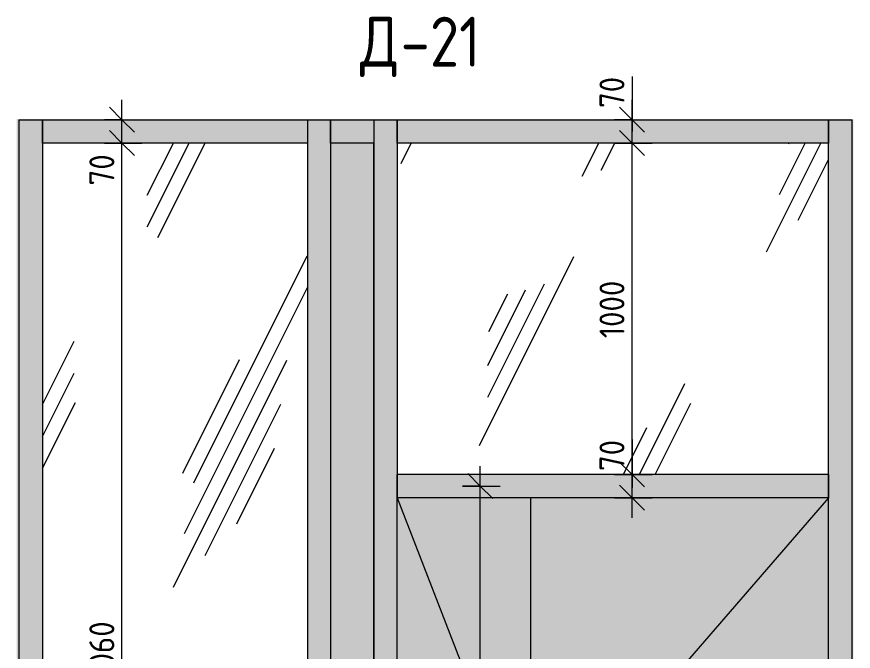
# Model space of a CAD drawing. Header units: millimetres. Extents: x 1724 to 30795, y -433 to 12638.
# Drawn here: x 13376 to 15888, y 1604 to 3509 of the extents above; entities that cross this region are included whole.
import ezdxf

# ---------------------------------------------------------------- set-up
doc = ezdxf.new("R2010")
doc.units = ezdxf.units.MM
for name, color, linetype, lineweight in [('A-ANNO-DIMS', 7, 'Continuous', 9), ('A-ANNO-DIMS-50', 7, 'Continuous', 9), ('A-DETL', 7, 'Continuous', 9), ('A-DOOR', 7, 'Continuous', 9), ('A-GLAZ-CURT', 7, 'Continuous', 9), ('A-GLAZ-CWMG', 7, 'Continuous', 9), ('A-WALL-PATT', 7, 'Continuous', 9), ('G-ANNO-TEXT', 7, 'Continuous', 9), ('I-WALL', 7, 'Continuous', 9)]:
    doc.layers.add(name, color=color, linetype=linetype, lineweight=lineweight)
doc.styles.add('GOST Common_1', font='GOST_Common.ttf', dxfattribs={"width": 0.9, "height": 150})
doc.styles.add('ISOCPEUR_1', font='isocpeur.ttf', dxfattribs={"width": 0.9, "height": 75})
doc.dimstyles.new('ISO-1_5', dxfattribs={"dimscale": 304.8, "dimtxt": 74.698588, "dimasz": 0.246063, "dimexe": 0.19685, "dimexo": 0, "dimgap": 0, "dimtad": 1, "dimdec": 0, "dimrnd": 10, "dimzin": 0, "dimdsep": 46, "dimtxsty": 'ISOCPEUR_1', "dimblk1": 'OBLIQUE', "dimblk2": 'OBLIQUE', "dimsah": 1, "dimcen": 0.09, "dimdle": 0.19685, "dimazin": 0, "dimtfac": 1, "dimtdec": 4, "dimtix": 1, "dimtmove": 0, "dimatfit": 3, "dimfxl": 1, "dimtvp": 1, "dimtolj": 1, "dimtzin": 0, "dimarcsym": 2})
doc.dimstyles.new('ISO-1_5_1', dxfattribs={"dimscale": 304.8, "dimtxt": 74.698588, "dimasz": 0.246063, "dimexe": 0.19685, "dimexo": 0, "dimgap": 0, "dimtad": 1, "dimdec": 0, "dimrnd": 10, "dimzin": 0, "dimdsep": 46, "dimtxsty": 'ISOCPEUR_1', "dimblk1": 'OBLIQUE', "dimblk2": 'OBLIQUE', "dimsah": 1, "dimcen": 0.09, "dimdle": 0.19685, "dimazin": 0, "dimtfac": 1, "dimtdec": 4, "dimtix": 1, "dimtmove": 1, "dimatfit": 3, "dimfxl": 1, "dimtvp": 1, "dimtolj": 1, "dimtzin": 0, "dimarcsym": 2})
pattern_1 = [(63.435, (-23373.8, 63.5), (-511.17, 1533.5), [635, -381, 635, -381, -807.8]), (63.435, (-23373.8, 63.5), (-511.17, 1533.5), [-2032, 254, -553.8]), (63.435, (-23405.6, 95.2), (-511.17, 1533.5), [508, -635, 381, -381, -934.8]), (63.435, (-23405.6, 95.2), (-511.17, 1533.5), [-1905, 444.5, -490.3]), (63.435, (-23405.6, 190.5), (-511.17, 1533.5), [381, -762, 254, -381, -1061.8]), (63.435, (-23405.6, 190.5), (-511.17, 1533.5), [-1778, 571.5, -490.3]), (63.435, (-23310.3, 95.2), (-511.17, 1533.5), [381, -762, 317.5, -12809.3]), (63.435, (-23215, 190.5), (-511.17, 1533.5), [190.5, -952.5, 127, -12999.8]), (63.435, (-23373.8, 349.2), (-511.17, 1533.5), [127, -952.5, 127, -508, -1125.3]), (63.435, (-23373.8, 349.2), (-511.17, 1533.5), [-1714.5, 317.5, -807.8]), (63.435, (-22802.3, 254), (-511.17, 1533.5), [635, -952.5, 762, -503]), (63.435, (-22802.3, 158.8), (-511.17, 1533.5), [889, -635, 952.5, -376]), (63.435, (-22738.8, 190.5), (-511.17, 1533.5), [1016, -508, 762, -553.8]), (63.435, (-22643.6, 285.8), (-511.17, 1533.5), [635, -889, 508, -807.8]), (63.435, (-22738.8, 476.2), (-511.17, 1533.5), [317.5, -1270, 381, -871.3]), (63.435, (-22548.3, 381), (-511.17, 1533.5), [254, -1270, 254, -1061.8])]

# ---------------------------------------------------------------- blocks, each defined once
blk = doc.blocks.new('Прямоугольный импост - 50 x 70 мм-31700031-Д-21 копия 2')
at = {"layer": 'A-GLAZ-CWMG'}
blk.add_hatch(color=256, dxfattribs=at).paths.add_polyline_path([(-24990, 0), (-24940, 0), (-24940, 2100), (-25010, 2100), (-25010, 0)])
blk.add_line((-24940, 2100), (-24940, 0), dxfattribs=at)
blk = doc.blocks.new('Дверь_Витражная_остекление_ - ДВН_ДАО_Главный вход_1200 в свету-31742133-Д-21 копия 2')
at = {"layer": 'A-DOOR'}
blk.add_hatch(color=256, dxfattribs=at).paths.add_polyline_path([(-23475, 199.6), (-23475, 2065), (-23875, 2065), (-23875, 199.6), (-23492.2, 199.6)])
h = blk.add_hatch(color=256, dxfattribs=at)
h.paths.add_polyline_path([(-22580, 199.6), (-22580, 2065), (-23475, 2065), (-23475, 199.6)])
h.paths.add_polyline_path([(-23435, 965), (-23444.5, 966.3), (-23452.8, 969.9), (-23459.9, 975.4), (-23465.4, 982.7), (-23468.8, 991), (-23470, 1000), (-23468.8, 1009.1), (-23465.3, 1017.5), (-23459.7, 1024.7), (-23452.5, 1030.3), (-23442.9, 1034), (-23435, 1035), (-23425.9, 1033.8), (-23417.5, 1030.3), (-23410.3, 1024.7), (-23404.7, 1017.5), (-23401.2, 1010), (-23302.4, 1009.7), (-23298.4, 1007.4), (-23297.1, 1006), (-23296.1, 1004.4), (-23295.3, 1002.6), (-23295.2, 998.4), (-23296.1, 995.6), (-23296.3, 995), (-23299.3, 991.8), (-23301.7, 990.6), (-23302.4, 990.3), (-23309.4, 990), (-23401.5, 990), (-23405.1, 981.7), (-23410.8, 974.7), (-23418.1, 969.3), (-23426.5, 966), (-23435, 965)])
for p, q in [((-23875, 2), (-23875, 2065)), ((-23475, 2065), (-23875, 2065)), ((-22580, 2065), (-23475, 1032.5)), ((-23475, 2065), (-23475, 2)), ((-23475, 1032.5), (-23463.8, 1019.5)), ((-23305, 1010), (-23435, 1010)), ((-23435, 1010), (-23401.5, 1010)), ((-23320, 1010), (-23420, 1010)), ((-23435, 990), (-23305, 990)), ((-23401.5, 990), (-23435, 990)), ((-23420, 990), (-23320, 990)), ((-23419.7, 968.7), (-22585.5, 6.3))]:
    blk.add_line(p, q, dxfattribs=at)
at = {"layer": 'A-DOOR', "flags": 128}
for points in [[(-23420, 1010), (-23420.6, 1010), (-23421.2, 1010), (-23421.8, 1010), (-23422.4, 1010), (-23423, 1010), (-23423.6, 1010), (-23424.1, 1010), (-23424.7, 1010), (-23425.3, 1010), (-23425.8, 1010), (-23426.4, 1010), (-23426.9, 1010), (-23427.5, 1010), (-23428, 1010), (-23428.5, 1010), (-23429, 1010), (-23429.4, 1010), (-23429.9, 1010), (-23430.3, 1010), (-23430.8, 1010), (-23431.2, 1010), (-23431.6, 1010), (-23431.9, 1010), (-23432.3, 1010), (-23432.6, 1010), (-23432.9, 1010), (-23433.2, 1010), (-23433.5, 1010), (-23433.8, 1010), (-23434, 1010), (-23434.2, 1010), (-23434.4, 1010), (-23434.5, 1010), (-23434.7, 1010), (-23434.8, 1010), (-23434.9, 1010), (-23434.9, 1010), (-23435, 1010), (-23435, 1010)], [(-23305, 1010), (-23305, 1010), (-23305.1, 1010), (-23305.2, 1010), (-23305.3, 1010), (-23305.4, 1010), (-23305.6, 1010), (-23305.8, 1010), (-23306, 1010), (-23306.2, 1010), (-23306.4, 1010), (-23306.7, 1010), (-23307, 1010), (-23307.3, 1010), (-23307.6, 1010), (-23308, 1010), (-23308.3, 1010), (-23308.7, 1010), (-23309.1, 1010), (-23309.5, 1010), (-23310, 1010), (-23310.4, 1010), (-23310.9, 1010), (-23311.4, 1010), (-23311.9, 1010), (-23312.4, 1010), (-23312.9, 1010), (-23313.5, 1010), (-23314, 1010), (-23314.6, 1010), (-23315.1, 1010), (-23315.7, 1010), (-23316.3, 1010), (-23316.9, 1010), (-23317.5, 1010), (-23318, 1010), (-23318.6, 1010), (-23319.2, 1010), (-23319.8, 1010), (-23320, 1010)], [(-23435, 990), (-23435, 990), (-23434.9, 990), (-23434.8, 990), (-23434.7, 990), (-23434.6, 990), (-23434.4, 990), (-23434.2, 990), (-23434, 990), (-23433.8, 990), (-23433.6, 990), (-23433.3, 990), (-23433, 990), (-23432.7, 990), (-23432.4, 990), (-23432, 990), (-23431.7, 990), (-23431.3, 990), (-23430.9, 990), (-23430.5, 990), (-23430, 990), (-23429.6, 990), (-23429.1, 990), (-23428.6, 990), (-23428.1, 990), (-23427.6, 990), (-23427.1, 990), (-23426.5, 990), (-23426, 990), (-23425.4, 990), (-23424.9, 990), (-23424.3, 990), (-23423.7, 990), (-23423.1, 990), (-23422.5, 990), (-23422, 990), (-23421.4, 990), (-23420.8, 990), (-23420.2, 990), (-23420, 990)], [(-23320, 990), (-23319.4, 990), (-23318.8, 990), (-23318.2, 990), (-23317.6, 990), (-23317, 990), (-23316.4, 990), (-23315.9, 990), (-23315.3, 990), (-23314.7, 990), (-23314.2, 990), (-23313.6, 990), (-23313.1, 990), (-23312.5, 990), (-23312, 990), (-23311.5, 990), (-23311, 990), (-23310.6, 990), (-23310.1, 990), (-23309.7, 990), (-23309.2, 990), (-23308.8, 990), (-23308.4, 990), (-23308.1, 990), (-23307.7, 990), (-23307.4, 990), (-23307.1, 990), (-23306.8, 990), (-23306.5, 990), (-23306.2, 990), (-23306, 990), (-23305.8, 990), (-23305.6, 990), (-23305.5, 990), (-23305.3, 990), (-23305.2, 990), (-23305.1, 990), (-23305.1, 990), (-23305, 990), (-23305, 990)]]:
    blk.add_lwpolyline(points, dxfattribs=at)
at = {"layer": 'A-DOOR'}
for centre, radius, start, end in [((-23435, 1000), 35, 16.6015, 180), ((-23435, 1000), 35, 98.5767, 105), ((-23435, 1000), 35, 83.5447, 90), ((-23435, 1000), 35, 68.5405, 75), ((-23435, 1000), 35, 53.5543, 60), ((-23435, 1000), 10, 90, 270), ((-23435, 1000), 10, 90, 270), ((-23435, 1000), 35, 39.7263, 45), ((-23435, 1000), 35, 23.6155, 30), ((-23305, 1000), 10, 270, 90), ((-23435, 1000), 35, 180, 343.3985), ((-23435, 1000), 35, 330, 336.3845), ((-23435, 1000), 35, 255, 261.4233), ((-23435, 1000), 35, 270, 276.4553), ((-23435, 1000), 35, 285, 291.4595), ((-23435, 1000), 35, 300, 306.4457), ((-23435, 1000), 35, 315, 320.2737)]:
    blk.add_arc(centre, radius, start, end, dxfattribs=at)
blk = doc.blocks.new('Прямоугольный импост - 50 x 70 мм-31720913-Д-21 копия 2')
at = {"layer": 'A-GLAZ-CWMG'}
blk.add_hatch(color=256, dxfattribs=at).paths.add_polyline_path([(-24940, 3130), (-24145, 3130), (-24145, 3200), (-24940, 3200)])
for p, q in [((-24940, 3130), (-24940, 3200)), ((-24145, 3200), (-24145, 3130)), ((-24145, 3130), (-24940, 3130))]:
    blk.add_line(p, q, dxfattribs=at)
blk = doc.blocks.new('Системная панель - Стемалит - 40мм-31720939-Д-21 копия 2')
at = {"layer": 'A-GLAZ-CURT'}
blk.add_hatch(color=256, dxfattribs=at).paths.add_polyline_path([(-23945, 0), (-23945, 3130), (-24075, 3130), (-24075, 0)])
for p, q in [((-23945, 3130), (-24075, 3130)), ((-24075, 3130), (-24075, 2100)), ((-23945, 2100), (-23945, 3130)), ((-24075, 2100), (-24075, 0)), ((-23945, 0), (-23945, 2100))]:
    blk.add_line(p, q, dxfattribs=at)
blk = doc.blocks.new('Прямоугольный импост - 50 x 70 мм-31701710-Д-21 копия 2')
at = {"layer": 'A-GLAZ-CWMG'}
blk.add_hatch(color=256, dxfattribs=at).paths.add_polyline_path([(-23103.7, 3130), (-22580, 3130), (-22580, 3200), (-23875, 3200), (-23875, 3130), (-23231.9, 3130)])
for p, q in [((-23875, 3130), (-23875, 3200)), ((-22580, 3200), (-22580, 3130)), ((-22580, 3130), (-23875, 3130))]:
    blk.add_line(p, q, dxfattribs=at)
blk = doc.blocks.new('Прямоугольный импост - 50 x 70 мм-31687886-Д-21 копия 2')
at = {"layer": 'A-GLAZ-CWMG'}
blk.add_hatch(color=256, dxfattribs=at).paths.add_polyline_path([(-23945, 0), (-23925, 0), (-23925, 2), (-23875, 2), (-23875, 2100), (-23945, 2100), (-23945, 2)])
for p, q in [((-23945, 2100), (-23945, 0)), ((-23875, 2100), (-23875, 2065))]:
    blk.add_line(p, q, dxfattribs=at)
blk = doc.blocks.new('Системная панель - Стекло - 40мм-31720940-Д-21 копия 2')
at = {"layer": 'A-GLAZ-CURT'}
h = blk.add_hatch(dxfattribs=at)
h.set_pattern_fill('FP_2', color=256, style=0, pattern_type=2)
h.set_pattern_definition(pattern_1)
h.paths.add_polyline_path([(-22580, 2135), (-22580, 3130), (-23875, 3130), (-23875, 2135), (-23475, 2135)])
blk = doc.blocks.new('Прямоугольный импост - 50 x 70 мм-31701779-Д-21 копия 2')
at = {"layer": 'A-GLAZ-CWMG'}
blk.add_hatch(color=256, dxfattribs=at).paths.add_polyline_path([(-22510, 0), (-22510, 2100), (-22580, 2100), (-22580, 2), (-22530, 2), (-22530, 0)])
blk.add_line((-22580, 6.3), (-22580, 2100), dxfattribs=at)
blk = doc.blocks.new('Прямоугольный импост - 50 x 70 мм-31693698-Д-21 копия 2')
at = {"layer": 'A-GLAZ-CWMG'}
blk.add_hatch(color=256, dxfattribs=at).paths.add_polyline_path([(-23875, 2065), (-22580, 2065), (-22580, 2135), (-23875, 2135), (-23875, 2100)])
for p, q in [((-23875, 2065), (-23875, 2135)), ((-22580, 2135), (-23875, 2135)), ((-22580, 2135), (-22580, 2065)), ((-22580, 2065), (-23475, 2065))]:
    blk.add_line(p, q, dxfattribs=at)
blk = doc.blocks.new('Прямоугольный импост - 50 x 70 мм-31720941-Д-21 копия 2')
at = {"layer": 'A-GLAZ-CWMG'}
blk.add_hatch(color=256, dxfattribs=at).paths.add_polyline_path([(-24940, 2100), (-24940, 3200), (-25010, 3200), (-25010, 2100)])
blk.add_line((-24940, 3200), (-24940, 2100), dxfattribs=at)
blk = doc.blocks.new('Прямоугольный импост - 50 x 70 мм-31720942-Д-21 копия 2')
at = {"layer": 'A-GLAZ-CWMG'}
blk.add_hatch(color=256, dxfattribs=at).paths.add_polyline_path([(-22580, 2100), (-22510, 2100), (-22510, 3200), (-22580, 3200), (-22580, 2135)])
blk.add_line((-22580, 2100), (-22580, 3200), dxfattribs=at)
blk = doc.blocks.new('Прямоугольный импост - 50 x 70 мм-31720937-Д-21 копия 2')
at = {"layer": 'A-GLAZ-CWMG'}
blk.add_hatch(color=256, dxfattribs=at).paths.add_polyline_path([(-23945, 2100), (-23875, 2100), (-23875, 3200), (-23945, 3200), (-23945, 2135)])
for p, q in [((-23945, 3200), (-23945, 2100)), ((-23875, 3200), (-23875, 2100))]:
    blk.add_line(p, q, dxfattribs=at)
blk = doc.blocks.new('Системная панель - Стекло - 40мм-31720953-Д-21 копия 2')
at = {"layer": 'A-GLAZ-CURT'}
h = blk.add_hatch(dxfattribs=at)
h.set_pattern_fill('FP_2', color=256, style=0, pattern_type=2)
h.set_pattern_definition(pattern_1)
h.paths.add_polyline_path([(-24940, 70), (-24145, 70), (-24145, 3130), (-24940, 3130), (-24940, 1598.2)])
blk = doc.blocks.new('Прямоугольный импост - 50 x 70 мм-31701712-Д-21 копия 2')
at = {"layer": 'A-GLAZ-CWMG'}
blk.add_hatch(color=256, dxfattribs=at).paths.add_polyline_path([(-24075, 3130), (-23945, 3130), (-23945, 3200), (-24075, 3200)])
for p, q in [((-24075, 3130), (-24075, 3200)), ((-23945, 3200), (-23945, 3130)), ((-23945, 3130), (-24075, 3130))]:
    blk.add_line(p, q, dxfattribs=at)
blk = doc.blocks.new('Прямоугольный импост - 50 x 70 мм-31702100-Д-21 копия 2')
at = {"layer": 'A-GLAZ-CWMG'}
blk.add_hatch(color=256, dxfattribs=at).paths.add_polyline_path([(-24075, 0), (-24075, 2100), (-24145, 2100), (-24145, 0)])
for p, q in [((-24145, 2100), (-24145, 0)), ((-24075, 2100), (-24075, 0))]:
    blk.add_line(p, q, dxfattribs=at)
blk = doc.blocks.new('Прямоугольный импост - 50 x 70 мм-31720938-Д-21 копия 2')
at = {"layer": 'A-GLAZ-CWMG'}
blk.add_hatch(color=256, dxfattribs=at).paths.add_polyline_path([(-24145, 2100), (-24075, 2100), (-24075, 3200), (-24145, 3200), (-24145, 2130.5)])
for p, q in [((-24145, 3200), (-24145, 2100)), ((-24075, 3200), (-24075, 2100))]:
    blk.add_line(p, q, dxfattribs=at)
blk = doc.blocks.new('DIMBLOCK67-Д-21 копия 2')
at = {"layer": 'A-ANNO-DIMS-50', "lineweight": 20}
for p, q in [((14767.9, 2100), (14730.4, 2137.5)), ((14767.9, 2100), (14805.4, 2062.5)), ((14767.9, 0), (14730.4, 37.5)), ((14767.9, 0), (14805.4, -37.5))]:
    blk.add_line(p, q, dxfattribs=at)
at = {"layer": 'A-ANNO-DIMS-50'}
for p, q in [((14767.9, -60), (14767.9, 2160)), ((14714.8, 2100), (14827.9, 2100)), ((14767.9, 2100), (14714.8, 2100)), ((14714.8, 0), (14827.9, 0)), ((14767.9, 0), (14714.8, 0))]:
    blk.add_line(p, q, dxfattribs=at)
at = {"layer": 'A-ANNO-DIMS-50', "color": 0, "insert": (14669.9, 961.7), "char_height": 75, "width": 212.029, "attachment_point": 1, "rotation": 90, "line_spacing_factor": 1.149209, "style": 'ISOCPEUR_1'}
blk.add_mtext('2100', dxfattribs=at)
blk = doc.blocks.new('_Oblique')
at = {"color": 0, "linetype": 'ByBlock', "lineweight": -2}
blk.add_line((-0.5, -0.5), (0.5, 0.5), dxfattribs=at)
blk = doc.blocks.new('DIMBLOCK69-Д-21 копия 2')
at = {"layer": 'A-ANNO-DIMS-50', "lineweight": 20}
for p, q in [((13692.2, 3130), (13654.7, 3167.5)), ((13692.2, 3130), (13729.7, 3092.5)), ((13692.2, 70), (13654.7, 107.5)), ((13692.2, 70), (13729.7, 32.5))]:
    blk.add_line(p, q, dxfattribs=at)
at = {"layer": 'A-ANNO-DIMS-50'}
for p, q in [((13639.2, 3130), (13752.2, 3130)), ((13692.2, 3130), (13639.2, 3130)), ((13692.2, 70), (13692.2, 3130)), ((13639.2, 70), (13752.2, 70)), ((13692.2, 70), (13639.2, 70))]:
    blk.add_line(p, q, dxfattribs=at)
at = {"layer": 'A-ANNO-DIMS-50', "color": 0, "insert": (13594.2, 1505.2), "char_height": 75, "width": 227.543, "attachment_point": 1, "rotation": 90, "line_spacing_factor": 1.149209, "style": 'ISOCPEUR_1'}
blk.add_mtext('3060', dxfattribs=at)
blk = doc.blocks.new('DIMBLOCK70-Д-21 копия 2')
at = {"layer": 'A-ANNO-DIMS-50'}
for p, q in [((13692.2, 3130), (13692.2, 3260)), ((13639.2, 3200), (13752.2, 3200)), ((13692.2, 3200), (13639.2, 3200)), ((13692.2, 3147.6), (13692.2, 3165)), ((13692.2, 3002.7), (13692.2, 3147.6)), ((13639.2, 3130), (13752.2, 3130)), ((13692.2, 3130), (13639.2, 3130))]:
    blk.add_line(p, q, dxfattribs=at)
at = {"layer": 'A-ANNO-DIMS-50', "lineweight": 20}
for p, q in [((13692.2, 3200), (13654.7, 3237.5)), ((13692.2, 3200), (13729.7, 3162.5)), ((13692.2, 3130), (13654.7, 3167.5)), ((13692.2, 3130), (13729.7, 3092.5))]:
    blk.add_line(p, q, dxfattribs=at)
at = {"layer": 'A-ANNO-DIMS-50', "color": 0, "insert": (13594.2, 3002.7), "char_height": 75, "width": 113.772, "attachment_point": 1, "rotation": 90, "line_spacing_factor": 1.149209, "style": 'ISOCPEUR_1'}
blk.add_mtext('70', dxfattribs=at)
blk = doc.blocks.new('DIMBLOCK71-Д-21 копия 2')
at = {"layer": 'A-ANNO-DIMS-50'}
for p, q in [((15224.2, 2240.1), (15224.2, 2095.3)), ((15171.2, 2135), (15284.2, 2135)), ((15224.2, 2135), (15171.2, 2135)), ((15224.2, 2005), (15224.2, 2135)), ((15224.2, 2095.3), (15224.2, 2100)), ((15171.2, 2065), (15284.2, 2065)), ((15224.2, 2065), (15171.2, 2065))]:
    blk.add_line(p, q, dxfattribs=at)
at = {"layer": 'A-ANNO-DIMS-50', "lineweight": 20}
for p, q in [((15224.2, 2135), (15186.7, 2172.5)), ((15224.2, 2135), (15261.7, 2097.5)), ((15224.2, 2065), (15186.7, 2102.5)), ((15224.2, 2065), (15261.7, 2027.5))]:
    blk.add_line(p, q, dxfattribs=at)
at = {"layer": 'A-ANNO-DIMS-50', "color": 0, "insert": (15126.2, 2145.3), "char_height": 75, "width": 113.772, "attachment_point": 1, "rotation": 90, "line_spacing_factor": 1.149209, "style": 'ISOCPEUR_1'}
blk.add_mtext('70', dxfattribs=at)
blk = doc.blocks.new('DIMBLOCK72-Д-21 копия 2')
at = {"layer": 'A-ANNO-DIMS-50', "lineweight": 20}
for p, q in [((15224.2, 3130), (15186.7, 3167.5)), ((15224.2, 3130), (15261.7, 3092.5)), ((15224.2, 2135), (15186.7, 2172.5)), ((15224.2, 2135), (15261.7, 2097.5))]:
    blk.add_line(p, q, dxfattribs=at)
at = {"layer": 'A-ANNO-DIMS-50'}
for p, q in [((15171.2, 3130), (15284.2, 3130)), ((15224.2, 3130), (15171.2, 3130)), ((15224.2, 2135), (15224.2, 3130)), ((15171.2, 2135), (15284.2, 2135)), ((15224.2, 2135), (15171.2, 2135))]:
    blk.add_line(p, q, dxfattribs=at)
at = {"layer": 'A-ANNO-DIMS-50', "color": 0, "insert": (15126.2, 2544.2), "char_height": 75, "width": 212.029, "attachment_point": 1, "rotation": 90, "line_spacing_factor": 1.149209, "style": 'ISOCPEUR_1'}
blk.add_mtext('1000', dxfattribs=at)
blk = doc.blocks.new('DIMBLOCK73-Д-21 копия 2')
at = {"layer": 'A-ANNO-DIMS-50'}
for p, q in [((15224.2, 3330), (15224.2, 3185.2)), ((15224.2, 3130), (15224.2, 3260)), ((15171.2, 3200), (15284.2, 3200)), ((15224.2, 3200), (15171.2, 3200)), ((15224.2, 3185.2), (15224.2, 3165)), ((15171.2, 3130), (15284.2, 3130)), ((15224.2, 3130), (15171.2, 3130))]:
    blk.add_line(p, q, dxfattribs=at)
at = {"layer": 'A-ANNO-DIMS-50', "lineweight": 20}
for p, q in [((15224.2, 3200), (15186.7, 3237.5)), ((15224.2, 3200), (15261.7, 3162.5)), ((15224.2, 3130), (15186.7, 3167.5)), ((15224.2, 3130), (15261.7, 3092.5))]:
    blk.add_line(p, q, dxfattribs=at)
at = {"layer": 'A-ANNO-DIMS-50', "color": 0, "insert": (15126.2, 3235.2), "char_height": 75, "width": 113.772, "attachment_point": 1, "rotation": 90, "line_spacing_factor": 1.149209, "style": 'ISOCPEUR_1'}
blk.add_mtext('70', dxfattribs=at)

msp = doc.modelspace()

# ---------------------------------------------------------------- hatches: boundary and pattern name
at = {"layer": 'A-WALL-PATT'}
msp.add_hatch(color=256, dxfattribs=at).paths.add_polyline_path([(13376.1, 100), (13383.8, 100), (13383.8, 3200), (15883.8, 3200), (15883.8, 100), (15888.3, 100), (15888.3, 3202.4), (13376.1, 3202.4), (13376.1, 1598.2)])

# ---------------------------------------------------------------- linework, layer by layer
at = {"layer": 'A-DETL'}
msp.add_line((14518.8, 2065), (14918.8, 1032.5), dxfattribs=at)
at = {"layer": 'I-WALL'}
for p, q in [((13383.8, 100), (13383.8, 3200)), ((13383.8, 3200), (15883.8, 3200)), ((15883.8, 3200), (15883.8, 100))]:
    msp.add_line(p, q, dxfattribs=at)

# ---------------------------------------------------------------- block references
at = {"layer": 'A-DOOR'}
msp.add_blockref('Дверь_Витражная_остекление_ - ДВН_ДАО_Главный вход_1200 в свету-31742133-Д-21 копия 2', (38393.8, 0), dxfattribs=at)
at = {"layer": 'A-GLAZ-CURT'}
for name in ['Системная панель - Стекло - 40мм-31720953-Д-21 копия 2', 'Системная панель - Стемалит - 40мм-31720939-Д-21 копия 2', 'Системная панель - Стекло - 40мм-31720940-Д-21 копия 2']:
    msp.add_blockref(name, (38393.8, 0), dxfattribs=at)
at = {"layer": 'A-GLAZ-CWMG'}
for name in ['Прямоугольный импост - 50 x 70 мм-31720941-Д-21 копия 2', 'Прямоугольный импост - 50 x 70 мм-31720913-Д-21 копия 2', 'Прямоугольный импост - 50 x 70 мм-31720938-Д-21 копия 2', 'Прямоугольный импост - 50 x 70 мм-31701712-Д-21 копия 2', 'Прямоугольный импост - 50 x 70 мм-31720937-Д-21 копия 2', 'Прямоугольный импост - 50 x 70 мм-31701710-Д-21 копия 2', 'Прямоугольный импост - 50 x 70 мм-31720942-Д-21 копия 2', 'Прямоугольный импост - 50 x 70 мм-31693698-Д-21 копия 2', 'Прямоугольный импост - 50 x 70 мм-31700031-Д-21 копия 2', 'Прямоугольный импост - 50 x 70 мм-31702100-Д-21 копия 2', 'Прямоугольный импост - 50 x 70 мм-31687886-Д-21 копия 2', 'Прямоугольный импост - 50 x 70 мм-31701779-Д-21 копия 2']:
    msp.add_blockref(name, (38393.8, 0), dxfattribs=at)

# ---------------------------------------------------------------- texts
at = {"layer": 'G-ANNO-TEXT', "char_height": 150, "attachment_point": 1, "style": 'GOST Common_1'}
for s, insert, width in [('\\fGOST Common|b0|i0|c204|p34|;\\W.9;Д', (14406.9, 3509.2), 147.911), ('-21', (14529, 3509.2), 317.468)]:
    msp.add_mtext(s, dxfattribs=dict(at, insert=insert, width=width))

# ---------------------------------------------------------------- dimensions: what is measured, and where the dimension line sits
at = {"layer": 'A-ANNO-DIMS'}
for base, p1, p2, picture, middle in [((15224.2, 3200), (15171.2, 3130), (15171.2, 3200), 'DIMBLOCK73-Д-21 копия 2', (15176.2, 3292)), ((13692.2, 3200), (13639.2, 3130), (13639.2, 3200), 'DIMBLOCK70-Д-21 копия 2', (13644.2, 3059.6)), ((15224.2, 2135), (15171.2, 2065), (15171.2, 2135), 'DIMBLOCK71-Д-21 копия 2', (15176.2, 2202.2))]:
    dim = msp.add_linear_dim(base=base, p1=p1, p2=p2, angle=90, dimstyle='ISO-1_5_1', override={"dimpost": '<>', "dimfxl": 70}, dxfattribs=at)
    dim.commit()
    dim.dimension.update_dxf_attribs({"geometry": picture, "text_midpoint": middle, "dimtype": 160, "text_rotation": 90})
for base, p1, p2, override, picture, middle in [((13692.2, 3130), (13639.2, 70), (13639.2, 3130), {"dimpost": '<>', "dimfxl": 3060}, 'DIMBLOCK69-Д-21 копия 2', (13654.7, 1600)), ((15224.2, 3130), (15171.2, 2135), (15171.2, 3130), {"dimpost": '<>', "dimfxl": 995}, 'DIMBLOCK72-Д-21 копия 2', (15186.7, 2632.5)), ((14767.9, 2100), (14714.8, 0), (14714.8, 2100), {"dimpost": '<>', "dimfxl": 2100}, 'DIMBLOCK67-Д-21 копия 2', (14730.4, 1050))]:
    dim = msp.add_linear_dim(base=base, p1=p1, p2=p2, angle=90, dimstyle='ISO-1_5', override=override, dxfattribs=at)
    dim.commit()
    dim.dimension.update_dxf_attribs({"geometry": picture, "text_midpoint": middle})

doc.saveas('drawing.dxf')
